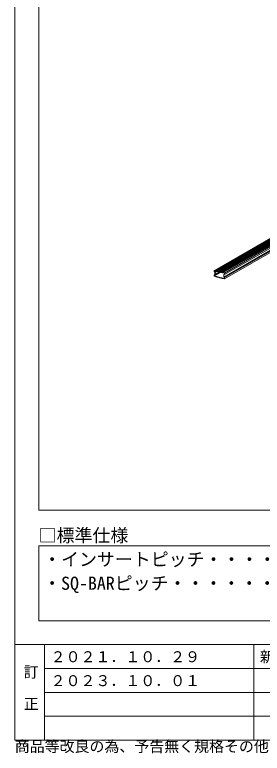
# Model space of a CAD drawing. Units: millimetres, scale not verified. Extents: x -3900 to 3900, y -2694 to 2650.
# Drawn here: x -3900 to -3072, y -2693 to -223 of the extents above; entities that cross this region are included whole.
import ezdxf
from ezdxf.enums import TextEntityAlignment as Align

# ---------------------------------------------------------------- set-up
doc = ezdxf.new("R2010")
doc.units = ezdxf.units.MM
doc.header["$LTSCALE"] = 20
doc.linetypes.add('CHAIN1', pattern=[8, 5, -1, 1, -1])
doc.layers.add('0-6_文字', color=7, linetype='Continuous')
doc.layers.add('F-6_文字', color=7, linetype='Continuous')
for name, color, linetype, lineweight in [('5-0_中心線', 4, 'CHAIN1', 9), ('5-2_野縁受け', 3, 'Continuous', 18), ('F-3_野縁', 3, 'Continuous', 18)]:
    doc.layers.add(name, color=color, linetype=linetype, lineweight=lineweight)
doc.styles.add('ＭＳ ゴシック', font='')
doc.styles.get('ＭＳ ゴシック').set_extended_font_data('MS Gothic')

msp = doc.modelspace()

# ---------------------------------------------------------------- linework, layer by layer
at = {"layer": '5-0_中心線'}
msp.add_line((-3215.38, -1087.33), (-3215.38, -1075.24), dxfattribs=at)
at = {"layer": '5-2_野縁受け'}
for p, q in [((-2666.65, -751.66), (-3232.24, -1078.2)), ((-3228.2, -1078.99), (-2662.96, -752.65)), ((-2660.95, -753.19), (-3226.26, -1079.57)), ((-2658.78, -753.77), (-3224.08, -1080.15)), ((-2656.61, -754.35), (-3221.91, -1080.73)), ((-3220.69, -1081.52), (-2654.83, -754.83)), ((-2654.43, -754.93), (-3219.74, -1081.31)), ((-3216.69, -1082.08), (-2651.45, -755.73)), ((-2649.42, -756.28), (-3215.39, -1083.04)), ((-2648.84, -756.43), (-3214.08, -1082.77)), ((-3211.25, -1083.53), (-2646.01, -757.19)), ((-3210.11, -1084.29), (-2644.34, -757.64)), ((-2644, -757.73), (-3209.31, -1084.11)), ((-2641.83, -758.31), (-3207.13, -1084.69)), ((-2639.23, -759.01), (-3204.53, -1085.39)), ((-2637.48, -759.48), (-3202.79, -1085.86)), ((-3200, -1100.63), (-2618.62, -764.97)), ((-3198.44, -1087.34), (-2632.76, -760.74)), ((-2627.2, -762.23), (-3198.36, -1091.99)), ((-2617.15, -770.99), (-3198.53, -1106.65)), ((-3198.09, -1102.09), (-2616.87, -766.52)), ((-3232.38, -1079.32), (-3232.38, -1081.99)), ((-3230.97, -1083.82), (-3232.36, -1082.81)), ((-3232.17, -1082.22), (-3228.21, -1079.94)), ((-3232.14, -1082.45), (-3230.73, -1083.47)), ((-3232.01, -1096.93), (-3212.17, -1085.48)), ((-3231.46, -1078.12), (-3228.2, -1078.99)), ((-3231.46, -1078.52), (-3228.3, -1079.36)), ((-3230.77, -1084.22), (-3230.77, -1090.23)), ((-3230.77, -1084.22), (-3230.34, -1084.22)), ((-3230.77, -1084.22), (-3230.34, -1084.22)), ((-3217.56, -1085.36), (-3230.7, -1092.95)), ((-3230.34, -1090.23), (-3230.34, -1084.22)), ((-3229.91, -1085.95), (-3230.34, -1085.95)), ((-3230.34, -1090.13), (-3230.34, -1085.95)), ((-3230.26, -1083.8), (-3225.22, -1080.88)), ((-3223.22, -1081.46), (-3230.02, -1085.39)), ((-3229.91, -1090.13), (-3229.91, -1085.95)), ((-3229.48, -1086.05), (-3229.91, -1086.05)), ((-3229.91, -1090.23), (-3229.91, -1086.05)), ((-3229.48, -1085.95), (-3229.05, -1085.95)), ((-3229.48, -1085.95), (-3229.48, -1090.57)), ((-3229.48, -1090.23), (-3229.48, -1086.05)), ((-3217.75, -1084.47), (-3229.41, -1091.2)), ((-3229.05, -1085.95), (-3229.05, -1090.57)), ((-3227.55, -1080.04), (-3228.27, -1079.38)), ((-3227.29, -1079.75), (-3228.01, -1079.1)), ((-3227.21, -1079.78), (-3226.26, -1079.57)), ((-3227.12, -1080.15), (-3226.17, -1079.94)), ((-3225.38, -1080.62), (-3226.09, -1079.97)), ((-3225.11, -1080.34), (-3225.83, -1079.68)), ((-3225.03, -1080.36), (-3224.08, -1080.15)), ((-3224.95, -1080.74), (-3224, -1080.53)), ((-3223.2, -1081.2), (-3223.92, -1080.55)), ((-3222.94, -1080.92), (-3223.66, -1080.26)), ((-3222.86, -1080.94), (-3221.91, -1080.73)), ((-3222.78, -1081.32), (-3221.83, -1081.11)), ((-3221.03, -1081.79), (-3221.75, -1081.13)), ((-3220.77, -1081.5), (-3221.49, -1080.84)), ((-3220.69, -1081.52), (-3219.74, -1081.31)), ((-3220.6, -1081.9), (-3219.65, -1081.69)), ((-3219.61, -1081.69), (-3216.67, -1082.48)), ((-3219.51, -1081.32), (-3216.69, -1082.08)), ((-3216.67, -1082.48), (-3215.44, -1083.52)), ((-3216.47, -1082.2), (-3215.44, -1083.07)), ((-3214.33, -1082.77), (-3215.35, -1083.09)), ((-3211.25, -1083.53), (-3214.08, -1082.77)), ((-3210.6, -1084.58), (-3211.32, -1083.93)), ((-3210.34, -1084.3), (-3211.05, -1083.64)), ((-3210.26, -1084.32), (-3209.31, -1084.11)), ((-3210.17, -1084.7), (-3209.22, -1084.49)), ((-3208.42, -1085.16), (-3209.14, -1084.51)), ((-3208.16, -1084.88), (-3208.88, -1084.22)), ((-3208.08, -1084.9), (-3207.13, -1084.69)), ((-3208, -1085.28), (-3207.05, -1085.07)), ((-3206.25, -1085.75), (-3206.97, -1085.09)), ((-3205.99, -1085.46), (-3206.71, -1084.8)), ((-3205.91, -1085.48), (-3204.96, -1085.27)), ((-3205.83, -1085.86), (-3204.88, -1085.65)), ((-3204.08, -1086.33), (-3204.8, -1085.67)), ((-3203.82, -1086.04), (-3204.53, -1085.39)), ((-3203.74, -1086.07), (-3202.79, -1085.86)), ((-3203.65, -1086.44), (-3202.7, -1086.23)), ((-3199.3, -1087.13), (-3202.66, -1086.23)), ((-3199.3, -1086.73), (-3202.56, -1085.86)), ((-3232.77, -1094), (-3232.34, -1094)), ((-3232.77, -1094), (-3232.77, -1096.27)), ((-3232.38, -1096.42), (-3232.38, -1094)), ((-3230.97, -1092.61), (-3232.13, -1093.07)), ((-3230.8, -1093), (-3232.02, -1093.48)), ((-3231.46, -1097.71), (-3228.1, -1098.61)), ((-3231.46, -1098.12), (-3228.2, -1098.99)), ((-3230.77, -1090.23), (-3230.34, -1090.23)), ((-3230.77, -1092.38), (-3230.77, -1091.6)), ((-3229.91, -1090.13), (-3230.34, -1090.13)), ((-3230.34, -1092.38), (-3230.34, -1091.6)), ((-3230.04, -1090.87), (-3230.04, -1091.3)), ((-3229.78, -1090.87), (-3230.04, -1090.87)), ((-3229.78, -1091.3), (-3230.04, -1091.3)), ((-3229.48, -1090.23), (-3229.91, -1090.23)), ((-3229.78, -1090.87), (-3229.78, -1091.3)), ((-3229.48, -1090.57), (-3229.05, -1090.57)), ((-3227.11, -1098.41), (-3228.06, -1098.62)), ((-3227.03, -1098.78), (-3227.98, -1098.99)), ((-3226.95, -1098.8), (-3226.23, -1099.46)), ((-3226.69, -1098.52), (-3225.97, -1099.18)), ((-3224.94, -1098.99), (-3225.89, -1099.2)), ((-3224.85, -1099.37), (-3225.8, -1099.58)), ((-3224.77, -1099.39), (-3224.06, -1100.04)), ((-3224.51, -1099.1), (-3223.8, -1099.76)), ((-3222.76, -1099.57), (-3223.71, -1099.78)), ((-3222.68, -1099.95), (-3223.63, -1100.16)), ((-3222.6, -1099.97), (-3221.88, -1100.63)), ((-3222.34, -1099.68), (-3221.62, -1100.34)), ((-3220.59, -1100.15), (-3221.54, -1100.36)), ((-3220.51, -1100.53), (-3221.46, -1100.74)), ((-3220.43, -1100.55), (-3219.71, -1101.21)), ((-3220.17, -1100.27), (-3219.45, -1100.92)), ((-3219.51, -1101.32), (-3216.69, -1102.08)), ((-3219.41, -1100.94), (-3216.59, -1101.7)), ((-3216.54, -1101.7), (-3215.54, -1101.38)), ((-3216.44, -1102.07), (-3215.44, -1101.76)), ((-3214.29, -1102.65), (-3215.35, -1101.78)), ((-3215.08, -1101.51), (-3214.02, -1102.38)), ((-3211.25, -1103.53), (-3214.08, -1102.77)), ((-3211.15, -1103.16), (-3213.98, -1102.4)), ((-3210.16, -1102.95), (-3211.11, -1103.16)), ((-3210.08, -1103.33), (-3211.03, -1103.54)), ((-3210, -1103.35), (-3209.28, -1104)), ((-3209.73, -1103.06), (-3209.02, -1103.72)), ((-3207.99, -1103.53), (-3208.94, -1103.74)), ((-3207.9, -1103.91), (-3208.85, -1104.12)), ((-3207.82, -1103.93), (-3207.1, -1104.59)), ((-3207.56, -1103.64), (-3206.84, -1104.3)), ((-3205.81, -1104.11), (-3206.76, -1104.32)), ((-3205.73, -1104.49), (-3206.68, -1104.7)), ((-3205.65, -1104.51), (-3204.93, -1105.17)), ((-3205.39, -1104.23), (-3204.67, -1104.88)), ((-3203.64, -1104.69), (-3204.59, -1104.91)), ((-3203.56, -1105.07), (-3204.51, -1105.28)), ((-3203.48, -1105.09), (-3202.76, -1105.75)), ((-3203.21, -1104.81), (-3202.5, -1105.47)), ((-3199.3, -1106.73), (-3202.56, -1105.86)), ((-3199.31, -1106.33), (-3202.46, -1105.49)), ((-3200.43, -1092.47), (-3200.43, -1100.63)), ((-3200.04, -1101.38), (-3198.64, -1102.4)), ((-3200, -1100.63), (-3200, -1092.47)), ((-3198.41, -1102.04), (-3199.79, -1101.03)), ((-3199.74, -1091.57), (-3198.81, -1091.66)), ((-3199.62, -1101.11), (-3199.74, -1101.53)), ((-3199.62, -1091.98), (-3198.74, -1092.08)), ((-3198.74, -1092.08), (-3198.85, -1091.67)), ((-3198.74, -1101.88), (-3198.85, -1102.3)), ((-3198.4, -1105.52), (-3198.4, -1102.85)), ((-3198.39, -1088.48), (-3198.39, -1091.31)), ((-3198, -1091.32), (-3198, -1088.58)), ((-3198, -1102.85), (-3198, -1105.58))]:
    msp.add_line(p, q, dxfattribs=at)
for points in [[(-3232.77, -1079.27), (-3232.77, -1082), (-3232.77, -1079.27)], [(-3211.35, -1083.9), (-3214.13, -1083.16), (-3215.35, -1083.54)]]:
    msp.add_lwpolyline(points, dxfattribs=at)
for centre, radius, start, end in [((-3231.51, -1079.21), 1.26, 134.07533, 182.48544), ((-3231.77, -1082), 1, 180, 233.85349), ((-3231.77, -1082), 1, 180, 233.85349), ((-3231.75, -1079.05), 0.974, 72.86452, 130.66939), ((-3231.5, -1079.28), 0.881, 134.07533, 182.48544), ((-3231.81, -1081.99), 0.57, 180, 234.32898), ((-3231.67, -1079.17), 0.682, 72.86452, 130.66939), ((-3231.77, -1082), 1, 254.99999, 255), ((-3231.27, -1084.22), 0.5, 74.9999, 75), ((-3231.27, -1084.22), 0.5, 0, 53.85349), ((-3231.27, -1084.22), 0.5, 0, 53.85349), ((-3231.27, -1084.22), 0.93, 0, 54.32898), ((-3229.69, -1085.95), 0.645, 0, 180), ((-3229.69, -1085.95), 0.215, 0, 180), ((-3228.33, -1079.45), 0.09, 47.52154, 75), ((-3228.33, -1079.45), 0.477, 47.52154, 75), ((-3227.23, -1079.69), 0.477, 227.52154, 282.47846), ((-3227.23, -1079.69), 0.09, 227.52154, 282.47846), ((-3226.15, -1080.03), 0.477, 47.52154, 102.47846), ((-3226.15, -1080.03), 0.09, 47.52154, 102.47846), ((-3225.05, -1080.27), 0.477, 227.52154, 282.47846), ((-3225.05, -1080.27), 0.09, 227.52154, 282.47846), ((-3223.98, -1080.61), 0.477, 47.52154, 102.47846), ((-3223.98, -1080.61), 0.09, 47.52154, 102.47846), ((-3222.88, -1080.85), 0.477, 227.52154, 282.47846), ((-3222.88, -1080.85), 0.09, 227.52154, 282.47846), ((-3221.81, -1081.2), 0.477, 47.52154, 102.47846), ((-3221.81, -1081.2), 0.09, 47.52154, 102.47846), ((-3220.71, -1081.44), 0.477, 227.52154, 282.47846), ((-3220.71, -1081.44), 0.09, 227.52154, 282.47846), ((-3219.63, -1081.78), 0.477, 75, 102.47846), ((-3219.63, -1081.78), 0.09, 75, 102.47846), ((-3216.81, -1082.54), 0.477, 44.94795, 75), ((-3215.38, -1083.01), 0.09, 224.94795, 285.05205), ((-3215.38, -1083.46), 0.09, 224.94795, 285.05205), ((-3214.2, -1083.23), 0.477, 75, 105.05205), ((-3214.2, -1083.23), 0.477, 75, 105.05205), ((-3211.38, -1083.99), 0.09, 47.52154, 75), ((-3211.38, -1083.99), 0.477, 47.52154, 75), ((-3210.28, -1084.23), 0.477, 227.52154, 282.47846), ((-3210.28, -1084.23), 0.09, 227.52154, 282.47846), ((-3209.2, -1084.57), 0.477, 47.52154, 102.47846), ((-3209.2, -1084.57), 0.09, 47.52154, 102.47846), ((-3208.1, -1084.81), 0.477, 227.52154, 282.47846), ((-3208.1, -1084.81), 0.09, 227.52154, 282.47846), ((-3207.03, -1085.16), 0.477, 47.52154, 102.47846), ((-3207.03, -1085.16), 0.09, 47.52154, 102.47846), ((-3205.93, -1085.4), 0.477, 227.52154, 282.47846), ((-3205.93, -1085.4), 0.09, 227.52154, 282.47846), ((-3204.86, -1085.74), 0.477, 47.52154, 102.47846), ((-3204.86, -1085.74), 0.09, 47.52154, 102.47846), ((-3203.76, -1085.98), 0.477, 227.52154, 282.47846), ((-3203.76, -1085.98), 0.09, 227.52154, 282.47846), ((-3202.68, -1086.32), 0.477, 75, 102.47846), ((-3202.68, -1086.32), 0.09, 75, 102.47846), ((-3199.59, -1087.67), 0.974, 72.86452, 77.13542), ((-3199.96, -1088.58), 1.96, 0.01761, 70.35704), ((-3231.77, -1094), 1, 111.32226, 180), ((-3230.8, -1096.27), 1.96, 180.01761, 250.35704), ((-3231.81, -1094.01), 0.57, 111.65042, 180), ((-3231, -1096.42), 1.38, 180.01761, 250.35704), ((-3231.18, -1097.19), 0.971, 252.9537, 257.04634), ((-3231.09, -1092.31), 0.325, 291.32226, 347.39887), ((-3231.07, -1092.32), 0.732, 291.65042, 354.78933), ((-3230.04, -1091.6), 0.73, 90, 180), ((-3230.12, -1090.23), 0.645, 180, 0), ((-3230.12, -1090.23), 0.215, 180, 0), ((-3230.04, -1091.6), 0.3, 90, 180), ((-3229.78, -1090.57), 0.73, 270, 360), ((-3229.78, -1090.57), 0.3, 270, 360), ((-3228.08, -1098.53), 0.477, 255, 282.47846), ((-3228.08, -1098.53), 0.09, 255, 282.47846), ((-3227.01, -1098.87), 0.477, 47.52154, 102.47846), ((-3227.01, -1098.87), 0.09, 47.52154, 102.47846), ((-3225.91, -1099.11), 0.477, 227.52154, 282.47846), ((-3225.91, -1099.11), 0.09, 227.52154, 282.47846), ((-3224.84, -1099.45), 0.477, 47.52154, 102.47846), ((-3224.84, -1099.45), 0.09, 47.52154, 102.47846), ((-3223.73, -1099.69), 0.477, 227.52154, 282.47846), ((-3223.73, -1099.69), 0.09, 227.52154, 282.47846), ((-3222.66, -1100.04), 0.477, 47.52154, 102.47846), ((-3222.66, -1100.04), 0.09, 47.52154, 102.47846), ((-3221.56, -1100.27), 0.477, 227.52154, 282.47846), ((-3221.56, -1100.27), 0.09, 227.52154, 282.47846), ((-3220.49, -1100.62), 0.477, 47.52154, 102.47846), ((-3220.49, -1100.62), 0.09, 47.52154, 102.47846), ((-3219.39, -1100.86), 0.477, 227.52154, 255), ((-3219.39, -1100.86), 0.09, 227.52154, 255), ((-3216.56, -1101.61), 0.477, 255, 285.05205), ((-3216.56, -1101.61), 0.09, 255, 285.05205), ((-3215.42, -1101.84), 0.477, 44.94795, 105.05205), ((-3215.42, -1101.84), 0.09, 44.94795, 105.05205), ((-3213.95, -1102.31), 0.477, 224.94795, 255), ((-3213.95, -1102.31), 0.477, 224.94795, 255), ((-3213.95, -1102.31), 0.09, 224.94795, 255), ((-3213.95, -1102.31), 0.09, 224.94795, 255), ((-3211.13, -1103.07), 0.477, 255, 282.47846), ((-3211.13, -1103.07), 0.09, 255, 282.47846), ((-3210.06, -1103.41), 0.477, 47.52154, 102.47846), ((-3210.06, -1103.41), 0.09, 47.52154, 102.47846), ((-3208.96, -1103.65), 0.477, 227.52154, 282.47846), ((-3208.96, -1103.65), 0.09, 227.52154, 282.47846), ((-3207.88, -1104), 0.477, 47.52154, 102.47846), ((-3207.88, -1104), 0.09, 47.52154, 102.47846), ((-3206.78, -1104.23), 0.477, 227.52154, 282.47846), ((-3206.78, -1104.23), 0.09, 227.52154, 282.47846), ((-3205.71, -1104.58), 0.477, 47.52154, 102.47846), ((-3205.71, -1104.58), 0.09, 47.52154, 102.47846), ((-3204.61, -1104.82), 0.477, 227.52154, 282.47846), ((-3204.61, -1104.82), 0.09, 227.52154, 282.47846), ((-3203.54, -1105.16), 0.477, 47.52154, 102.47846), ((-3203.54, -1105.16), 0.09, 47.52154, 102.47846), ((-3202.44, -1105.4), 0.477, 227.52154, 255), ((-3202.44, -1105.4), 0.09, 227.52154, 255), ((-3199.5, -1092.47), 0.93, 105, 180), ((-3199.5, -1100.63), 0.93, 180, 237.47725), ((-3199.5, -1092.47), 0.5, 105, 180), ((-3199.5, -1100.63), 0.5, 180, 233.85349), ((-3199.5, -1100.63), 0.93, 254.99998, 255), ((-3199.11, -1105.68), 0.68, 252.9537, 310.75941), ((-3199.92, -1088.42), 1.43, 48.55966, 64.02354), ((-3199.01, -1105.81), 0.971, 252.9537, 310.75941), ((-3199.76, -1088.48), 1.38, 0.01761, 55.38098), ((-3198.73, -1091.32), 0.346, 257.60379, 2.26722), ((-3198.72, -1091.36), 0.724, 268.55376, 3.43219), ((-3199, -1102.85), 1, 74.99999, 75), ((-3199.26, -1105.57), 0.864, 313.58813, 2.97263), ((-3198.97, -1102.86), 0.57, 0, 54.17965), ((-3199, -1102.85), 1, 0, 53.85349), ((-3199.25, -1088.52), 0.864, 357.02737, 2.97263), ((-3199.23, -1105.65), 1.24, 313.58813, 2.97263), ((-3199, -1091.32), 1, 353.31109, 0)]:
    msp.add_arc(centre, radius, start, end, dxfattribs=at)
at = {"layer": 'F-3_野縁'}
for p, q in [((-3900, 2650), (-3900, -2650)), ((-3820, 1812.75), (-3820, -1880)), ((-3820, -1880), (-40, -1880)), ((-3820, -2000), (-40, -2000)), ((-3820, -2000), (-3820, -2250)), ((-3820, -2250), (-40, -2250)), ((-3900, -2330), (3900, -2330)), ((-3900, -2650), (3900, -2650))]:
    msp.add_line(p, q, dxfattribs=at)
at = {"layer": 'F-3_野縁', "color": 7}
msp.add_line((-3800, -2330), (-3800, -2650), dxfattribs=at)
at = {"layer": 'F-3_野縁', "color": 4, "lineweight": 9}
for p, q in [((-3800, -2330), (-3800, -2650)), ((-3100, -2330), (-3100, -2650)), ((-3800, -2410), (-1500, -2410)), ((-3800, -2490), (-1500, -2490)), ((-3800, -2570), (-1500, -2570))]:
    msp.add_line(p, q, dxfattribs=at)

# ---------------------------------------------------------------- texts
at = {"layer": '0-6_文字', "style": 'ＭＳ ゴシック'}
for s, p in [('・インサートピッチ・・・・・900mm程度(中間支持材端部150mm程度)', (-3805, -2080)), ('・SQ-BARピッチ・・・・・・・303mm以下', (-3805, -2160))]:
    msp.add_text(s, height=43.99, dxfattribs=at).set_placement(p, align=Align.BOTTOM_LEFT)
at = {"layer": 'F-6_文字', "style": 'ＭＳ ゴシック'}
for s, height, p in [('□標準仕様', 43.99, (-3820, -2000)), ('２０２１．１０．２９', 36.66, (-3780, -2400)), ('新規作成', 36.66, (-3080, -2400)), ('訂', 36.66, (-3870, -2450.93)), ('２０２３．１０．０１', 36.66, (-3780, -2480)), ('正', 36.66, (-3870, -2557.63)), ('商品等改良の為、予告無く規格その他を変更することがありますのでご了承ください。', 36.66, (-3900, -2700))]:
    msp.add_text(s, height=height, dxfattribs=at).set_placement(p, align=Align.BOTTOM_LEFT)

doc.saveas('drawing.dxf')
